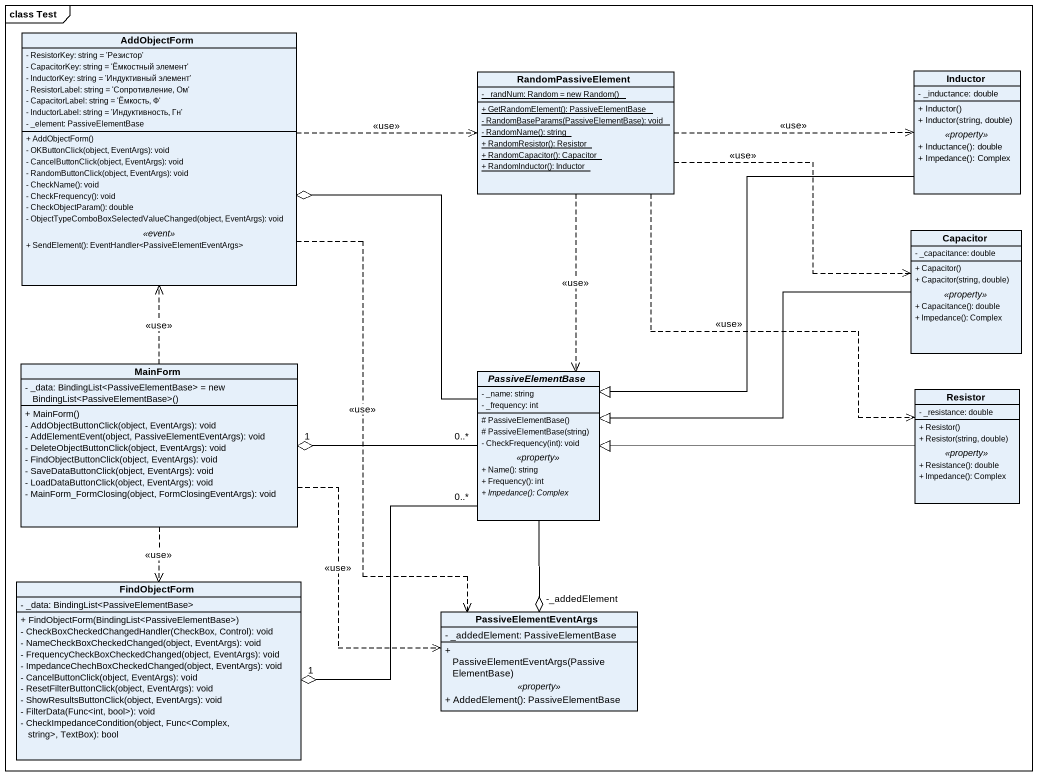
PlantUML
@startuml
mainframe class Test
hide circle
hide empty members
skinparam classAttributeIconSize 0
class AddObjectForm {
  - ResistorKey: string = 'Резистор'
  - CapacitorKey: string = 'Ёмкостный элемент'
  - InductorKey: string = 'Индуктивный элемент'
  - ResistorLabel: string = 'Сопротивление, Ом'
  - CapacitorLabel: string = 'Ёмкость, Ф'
  - InductorLabel: string = 'Индуктивность, Гн'
  - _element: PassiveElementBase
  --
  + AddObjectForm()
  - OKButtonClick(object, EventArgs): void
  - СancelButtonClick(object, EventArgs): void
  - RandomButtonClick(object, EventArgs): void
  - CheckName(): void
  - CheckFrequency(): void
  - CheckObjectParam(): double
  - ObjectTypeComboBoxSelectedValueChanged(object, EventArgs): void
  .. <<event>> ..
  + SendElement(): EventHandler<PassiveElementEventArgs>
}
class RandomPassiveElement {
  {static} {field} - _randNum: Random = new Random()
  {static} + GetRandomElement(): PassiveElementBase
  {static} - RandomBaseParams(PassiveElementBase): void
  {static} - RandomName(): string
  {static} + RandomResistor(): Resistor
  {static} + RandomCapacitor(): Capacitor
  {static} + RandomInductor(): Inductor
}
class Inductor {
  - _inductance: double
  --
  + Inductor()
  + Inductor(string, double)
  .. <<property>> ..
  + Inductance(): double
  + Impedance(): Complex
}
class Capacitor {
  - _capacitance: double
  --
  + Capacitor()
  + Capacitor(string, double)
  .. <<property>> ..
  + Capacitance(): double
  + Impedance(): Complex
}
class MainForm {
  {field} - _data: BindingList<PassiveElementBase> = new BindingList<PassiveElementBase>()
  + MainForm()
  - AddObjectButtonClick(object, EventArgs): void
  - AddElementEvent(object, PassiveElementEventArgs): void
  - DeleteObjectButtonClick(object, EventArgs): void
  - FindObjectButtonClick(object, EventArgs): void
  - SaveDataButtonClick(object, EventArgs): void
  - LoadDataButtonClick(object, EventArgs): void
  - MainForm_FormClosing(object, FormClosingEventArgs): void
}
abstract class PassiveElementBase {
  - _name: string
  - _frequency: int
  --
  # PassiveElementBase()
  # PassiveElementBase(string)
  - CheckFrequency(int): void
  .. <<property>> ..
  + Name(): string
  + Frequency(): int
  {abstract} + Impedance(): Complex
}
class Resistor {
  - _resistance: double
  --
  + Resistor()
  + Resistor(string, double)
  .. <<property>> ..
  + Resistance(): double
  + Impedance(): Complex
}
class FindObjectForm {
  - _data: BindingList<PassiveElementBase>
  + FindObjectForm(BindingList<PassiveElementBase>)
  - CheckBoxCheckedChangedHandler(CheckBox, Control): void
  - NameCheckBoxCheckedChanged(object, EventArgs): void
  - FrequencyCheckBoxCheckedChanged(object, EventArgs): void
  - ImpedanceChechBoxCheckedChanged(object, EventArgs): void
  - CancelButtonClick(object, EventArgs): void
  - ResetFilterButtonClick(object, EventArgs): void
  - ShowResultsButtonClick(object, EventArgs): void
  - FilterData(Func<int, bool>): void
  - CheckImpedanceCondition(object, Func<Complex, string>, TextBox): bool
}
class PassiveElementEventArgs {
  - _addedElement: PassiveElementBase
  --
  + PassiveElementEventArgs(PassiveElementBase)
  .. <<property>> ..
  + AddedElement(): PassiveElementBase
}
AddObjectForm .right.> RandomPassiveElement : <<use>>
AddObjectForm ..> PassiveElementEventArgs : <<use>>
RandomPassiveElement .right.> Inductor : <<use>>
RandomPassiveElement .right.> Capacitor : <<use>>
RandomPassiveElement ..> PassiveElementBase : <<use>>
RandomPassiveElement ..> Resistor : <<use>>
Inductor --|> PassiveElementBase
Capacitor -left-|> PassiveElementBase
MainForm .up.> AddObjectForm : <<use>>
MainForm ..> FindObjectForm : <<use>>
MainForm .right.> PassiveElementEventArgs : <<use>>
PassiveElementBase -up-o AddObjectForm
PassiveElementBase "0..*" -left-o "1" MainForm
PassiveElementBase "0..*" -left-o "1" FindObjectForm
PassiveElementBase --o "-_addedElement" PassiveElementEventArgs
Resistor -left-|> PassiveElementBase
@enduml
